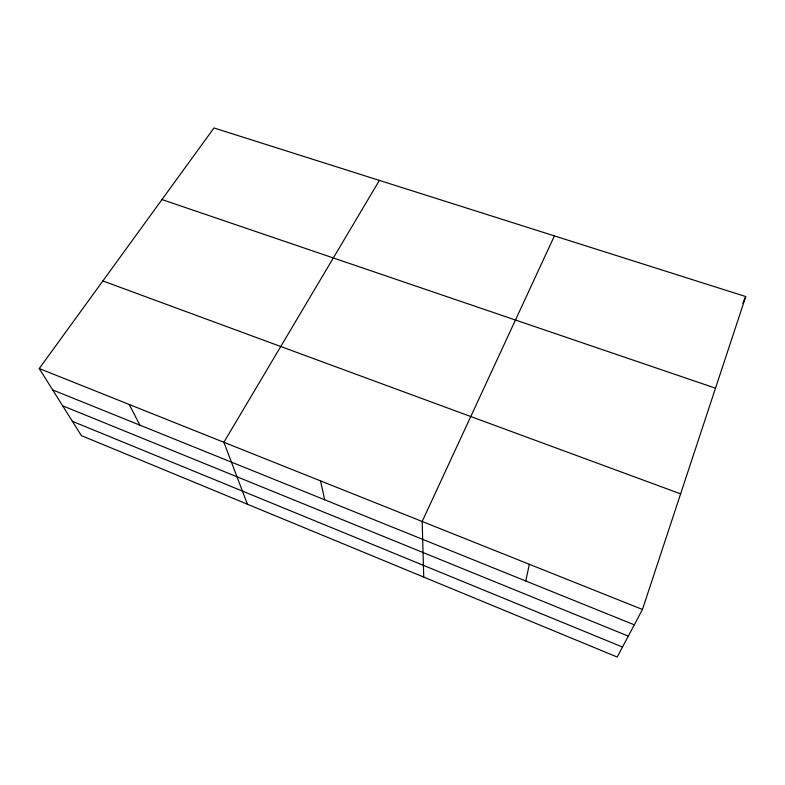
<?xml version="1.0" encoding="UTF-8"?>
<svg xmlns="http://www.w3.org/2000/svg" width="785" height="785" viewBox="0 0 785 785"><rect width="100%" height="100%" fill="white"/><g stroke="black" fill="none" stroke-linecap="round" stroke-linejoin="round"><path stroke-width="1.18" d="M525.754 580.979L529.355 564.287M642.454 609.464L745.75 296.563L213.981 127.965L39.25 368.538L81.355 435.606L617.206 657.035L642.454 609.464L39.25 368.538M742.796 303.245L745.75 296.563M554.416 235.892L422.183 521.485L423.723 577.083M379.381 180.403L223.882 442.279L247.393 504.225M161.975 199.567L715.508 388.183M102.864 280.951L680.615 493.863M52.683 389.929L634.309 624.821M62.643 405.796L628.314 636.105M72.377 421.31L622.515 647.036M129.26 404.491L139.887 425.146M320.506 480.871L324.686 499.78"/></g></svg>
